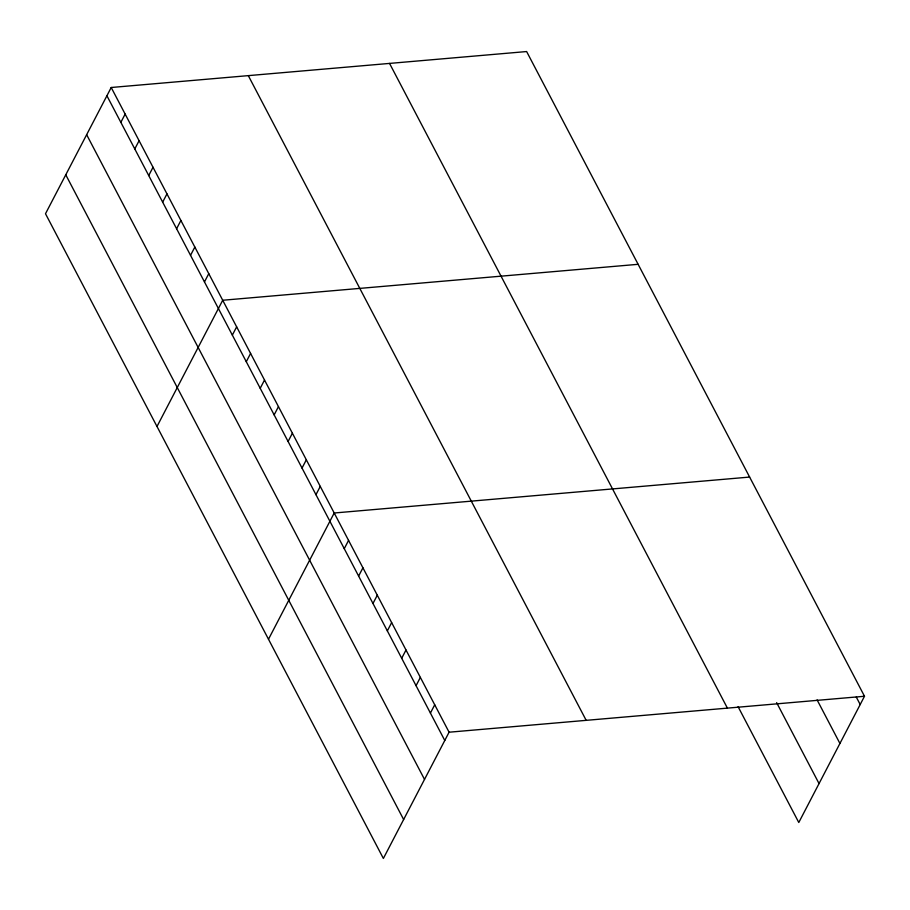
<?xml version="1.0" encoding="UTF-8"?>
<svg xmlns="http://www.w3.org/2000/svg" width="910" height="910" viewBox="0 0 910 910"><rect width="100%" height="100%" fill="white"/><g stroke="black" fill="none" stroke-linecap="round" stroke-linejoin="round"><path stroke-width="1.36" d="M111.213 87.496L45.5 213.736L383.372 858.448L449.085 732.209L111.213 87.496L526.628 51.551L864.5 696.264L798.787 822.504L738.078 706.672M120.848 122.361L125.148 114.091M134.782 148.956L139.094 140.686M148.717 175.55L153.028 167.281M162.662 202.145L166.962 193.875M176.597 228.74L180.897 220.47M190.531 255.335L194.842 247.065M204.466 281.929L208.777 273.66M156.998 426.483L222.711 300.254L638.126 264.31M232.346 335.119L236.645 326.849M246.28 361.714L250.591 353.433M260.214 388.297L264.526 380.027M274.16 414.892L278.46 406.622M288.095 441.486L292.394 433.217M302.029 468.081L306.329 459.812M315.963 494.676L320.274 486.406M268.495 639.241L334.209 513.001L749.624 477.067M344.264 548.673L348.564 540.404M358.62 576.075L362.931 567.806M372.986 603.478L377.286 595.208M387.341 630.88L391.641 622.599M401.697 658.271L406.008 650.002M416.063 685.674L420.363 677.404M430.419 713.076L434.718 704.806M449.085 732.209L864.5 696.264M856.276 697.06L860.2 704.533M817.089 699.881L839.93 743.47M776.628 702.622L819.045 783.578M389.548 63.416L727.409 708.128M248.305 75.632L586.177 720.345M106.914 95.766L444.774 740.478M86.643 134.691L424.515 779.404M65.77 174.8L403.63 819.512"/></g></svg>
